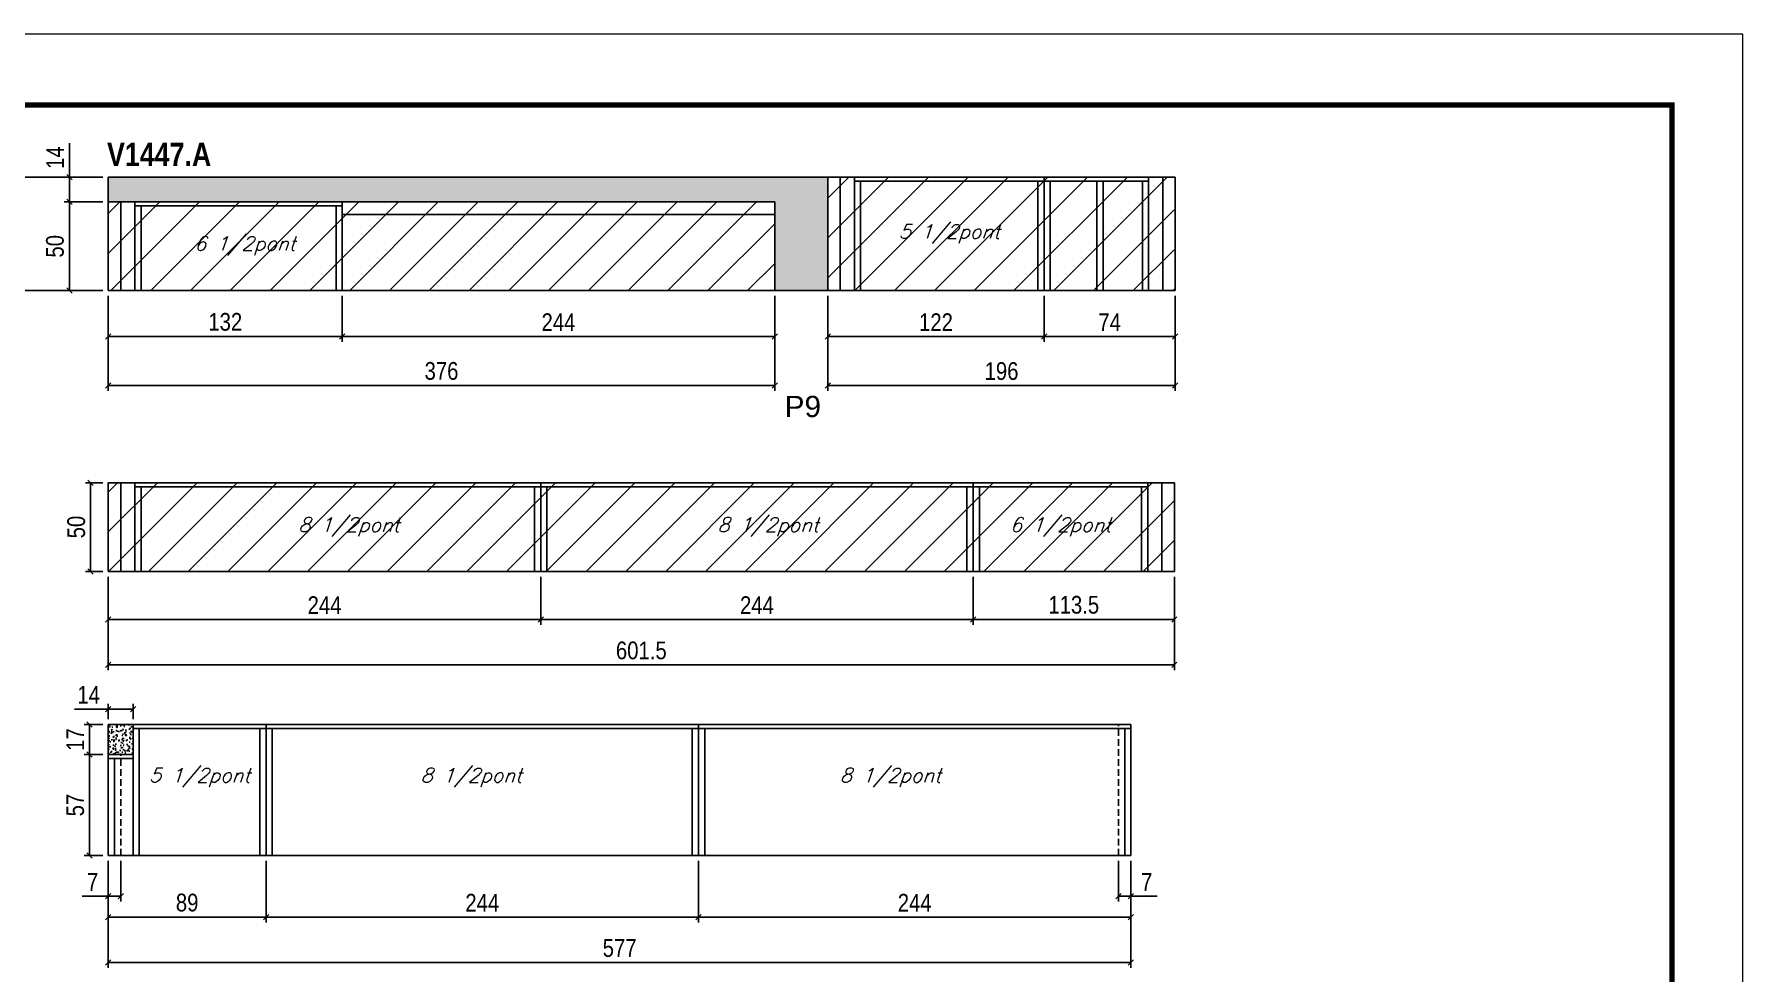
# Model space of a CAD drawing. Extents: x 3309 to 9563, y -2522 to 14608.
# Drawn here: x 7027 to 7991, y 4890 to 5419 of the extents above; entities that cross this region are included whole.
import ezdxf

# ---------------------------------------------------------------- set-up
doc = ezdxf.new("R2010")
doc.units = 0
doc.linetypes.add('DASHED', pattern=[0.75, 0.5, -0.25])
doc.linetypes.add('HIDDEN', pattern=[0.375, 0.25, -0.125])
for name, color, linetype in [('5', 5, 'Continuous'), ('COTA', 241, 'Continuous'), ('NOMENCLATURA', 7, 'Continuous'), ('Painéis', 200, 'Continuous'), ('SARR_2.2x7', 40, 'Continuous'), ('SARR_3.5x7', 81, 'Continuous'), ('texto', 7, 'Continuous')]:
    doc.layers.add(name, color=color, linetype=linetype)
for name, color, linetype, lineweight in [('Folhas', 255, 'Continuous', 9), ('Hachura', 251, 'Continuous', 9), ('SARRAFO DE PRESSAO', 251, 'DASHED', 9)]:
    doc.layers.add(name, color=color, linetype=linetype, lineweight=lineweight)
doc.styles.add('COTA TECNICA', font='techl___.ttf', dxfattribs={"height": 10})
doc.styles.add('Romans', font='romans.shx')
doc.styles.get("Standard").update_dxf_attribs({"font": 'arial.ttf'})
doc.styles.add('TECNICA', font='techb___.ttf', dxfattribs={"height": 10})
doc.dimstyles.new('PAINEL', dxfattribs={"dimtxt": 10, "dimasz": 3, "dimexe": 3, "dimexo": 3, "dimgap": 3, "dimtad": 1, "dimdec": 1, "dimzin": 12, "dimdsep": 46, "dimtxsty": 'COTA TECNICA', "dimblk1": 'OBLIQUE', "dimblk2": 'OBLIQUE', "dimsah": 1, "dimcen": 0.9, "dimclrd": 4, "dimclre": 4, "dimclrt": 240, "dimadec": 1, "dimazin": 3, "dimtfac": 1, "dimtdec": 1, "dimtmove": 0, "dimatfit": 3, "dimfxl": 1, "dimtolj": 1, "dimtzin": 12, "dimarcsym": 0})

# ---------------------------------------------------------------- blocks, each defined once
blk = doc.blocks.new('9999999999')
at = {"layer": 'Folhas'}
blk.add_lwpolyline([(98138.98, 34190.21), (99623.98, 34190.21), (99623.98, 35240.21), (98138.98, 35240.21)], close=True, dxfattribs=at)
at = {"layer": 'Folhas', "color": 30, "const_width": 3}
blk.add_lwpolyline([(98213.98, 34230.21), (99583.98, 34230.21), (99583.98, 35200.21), (98213.98, 35200.21)], close=True, dxfattribs=at)
blk = doc.blocks.new('_Oblique')
at = {"color": 0, "linetype": 'ByBlock', "lineweight": -2}
blk.add_line((-0.5, -0.5), (0.5, 0.5), dxfattribs=at)
blk = doc.blocks.new('*D2707')
at = {"layer": 'COTA', "color": 4, "lineweight": -2, "transparency": 16777216}
for p, q in [((7069.11, 5271.55), (7069.11, 5217.93)), ((7445.11, 5271.55), (7445.11, 5217.93)), ((7069.11, 5220.93), (7445.11, 5220.93))]:
    blk.add_line(p, q, dxfattribs=at)
at = {"layer": 'Defpoints', "color": 0, "transparency": 16777216}
for p in [(7069.11, 5274.55), (7445.11, 5274.55), (7445.11, 5220.93)]:
    blk.add_point(p, dxfattribs=at)
at = {"layer": 'COTA', "color": 4, "lineweight": -2, "transparency": 16777216, "xscale": 3, "yscale": 3, "zscale": 3, "rotation": 180}
blk.add_blockref('_Oblique', (7069.11, 5220.93), dxfattribs=at)
at = {"layer": 'COTA', "color": 4, "lineweight": -2, "transparency": 16777216, "xscale": 3, "yscale": 3, "zscale": 3}
blk.add_blockref('_Oblique', (7445.11, 5220.93), dxfattribs=at)
at = {"layer": 'COTA', "color": 240, "transparency": 16777216, "insert": (7257.11, 5229.15), "char_height": 10, "attachment_point": 5, "style": 'COTA TECNICA'}
blk.add_mtext('\\A1;376', dxfattribs=at)
blk = doc.blocks.new('*D2708')
at = {"layer": 'COTA', "color": 4, "lineweight": -2, "transparency": 16777216}
for p, q in [((7069.11, 5271.55), (7069.11, 5245.64)), ((7201.11, 5271.55), (7201.11, 5245.64)), ((7069.11, 5248.64), (7201.11, 5248.64))]:
    blk.add_line(p, q, dxfattribs=at)
at = {"layer": 'Defpoints', "color": 0, "transparency": 16777216}
for p in [(7069.11, 5274.55), (7201.11, 5274.55), (7201.11, 5248.64)]:
    blk.add_point(p, dxfattribs=at)
at = {"layer": 'COTA', "color": 4, "lineweight": -2, "transparency": 16777216, "xscale": 3, "yscale": 3, "zscale": 3, "rotation": 180}
blk.add_blockref('_Oblique', (7069.11, 5248.64), dxfattribs=at)
at = {"layer": 'COTA', "color": 4, "lineweight": -2, "transparency": 16777216, "xscale": 3, "yscale": 3, "zscale": 3}
blk.add_blockref('_Oblique', (7201.11, 5248.64), dxfattribs=at)
at = {"layer": 'COTA', "color": 240, "transparency": 16777216, "insert": (7135.11, 5256.86), "char_height": 10, "attachment_point": 5, "style": 'COTA TECNICA'}
blk.add_mtext('\\A1;132', dxfattribs=at)
blk = doc.blocks.new('*D2706')
at = {"layer": 'COTA', "color": 4, "lineweight": -2, "transparency": 16777216}
for p, q in [((7201.11, 5271.55), (7201.11, 5245.64)), ((7445.11, 5271.55), (7445.11, 5245.64)), ((7201.11, 5248.64), (7445.11, 5248.64))]:
    blk.add_line(p, q, dxfattribs=at)
at = {"layer": 'Defpoints', "color": 0, "transparency": 16777216}
for p in [(7201.11, 5274.55), (7445.11, 5274.55), (7445.11, 5248.64)]:
    blk.add_point(p, dxfattribs=at)
at = {"layer": 'COTA', "color": 4, "lineweight": -2, "transparency": 16777216, "xscale": 3, "yscale": 3, "zscale": 3, "rotation": 180}
blk.add_blockref('_Oblique', (7201.11, 5248.64), dxfattribs=at)
at = {"layer": 'COTA', "color": 4, "lineweight": -2, "transparency": 16777216, "xscale": 3, "yscale": 3, "zscale": 3}
blk.add_blockref('_Oblique', (7445.11, 5248.64), dxfattribs=at)
at = {"layer": 'COTA', "color": 240, "transparency": 16777216, "insert": (7323.11, 5256.71), "char_height": 10, "attachment_point": 5, "style": 'COTA TECNICA'}
blk.add_mtext('\\A1;244', dxfattribs=at)
blk = doc.blocks.new('*D2712')
at = {"layer": 'COTA', "color": 4, "lineweight": -2, "transparency": 16777216}
for p, q in [((7066.11, 5324.55), (7044.17, 5324.55)), ((7047.17, 5324.55), (7047.17, 5274.55)), ((7066.11, 5274.55), (7044.17, 5274.55))]:
    blk.add_line(p, q, dxfattribs=at)
at = {"layer": 'Defpoints', "color": 0, "transparency": 16777216}
for p in [(7069.11, 5324.55), (7047.17, 5274.55), (7069.11, 5274.55)]:
    blk.add_point(p, dxfattribs=at)
at = {"layer": 'COTA', "color": 4, "lineweight": -2, "transparency": 16777216, "xscale": 3, "yscale": 3, "zscale": 3}
for p, rotation in [((7047.17, 5324.55), 90), ((7047.17, 5274.55), 270)]:
    blk.add_blockref('_Oblique', p, dxfattribs=dict(at, rotation=rotation))
at = {"layer": 'COTA', "color": 240, "transparency": 16777216, "insert": (7039.06, 5299.55), "char_height": 10, "attachment_point": 5, "rotation": 90, "style": 'COTA TECNICA'}
blk.add_mtext('\\A1;50', dxfattribs=at)
blk = doc.blocks.new('*D2713')
at = {"layer": 'COTA', "color": 4, "lineweight": -2, "transparency": 16777216}
for p, q in [((7047.17, 5338.55), (7047.17, 5357.67)), ((7066.11, 5338.55), (7044.17, 5338.55)), ((7047.17, 5324.55), (7047.17, 5338.55)), ((7066.11, 5324.55), (7044.17, 5324.55))]:
    blk.add_line(p, q, dxfattribs=at)
at = {"layer": 'Defpoints', "color": 0, "transparency": 16777216}
for p in [(7047.17, 5338.55), (7069.11, 5338.55), (7069.11, 5324.55)]:
    blk.add_point(p, dxfattribs=at)
at = {"layer": 'COTA', "color": 4, "lineweight": -2, "transparency": 16777216, "xscale": 3, "yscale": 3, "zscale": 3}
for p, rotation in [((7047.17, 5338.55), 90), ((7047.17, 5324.55), 270)]:
    blk.add_blockref('_Oblique', p, dxfattribs=dict(at, rotation=rotation))
at = {"layer": 'COTA', "color": 240, "transparency": 16777216, "insert": (7039.1, 5349.61), "char_height": 10, "attachment_point": 5, "rotation": 90, "style": 'COTA TECNICA'}
blk.add_mtext('\\A1;14', dxfattribs=at)
blk = doc.blocks.new('*D2714')
at = {"layer": 'COTA', "color": 4, "lineweight": -2, "transparency": 16777216}
for p, q in [((7066.11, 5338.55), (7010.04, 5338.55)), ((7013.04, 5274.55), (7013.04, 5338.55)), ((7066.11, 5274.55), (7010.04, 5274.55))]:
    blk.add_line(p, q, dxfattribs=at)
at = {"layer": 'Defpoints', "color": 0, "transparency": 16777216}
for p in [(7013.04, 5338.55), (7069.11, 5338.55), (7069.11, 5274.55)]:
    blk.add_point(p, dxfattribs=at)
at = {"layer": 'COTA', "color": 4, "lineweight": -2, "transparency": 16777216, "xscale": 3, "yscale": 3, "zscale": 3}
for p, rotation in [((7013.04, 5338.55), 90), ((7013.04, 5274.55), 270)]:
    blk.add_blockref('_Oblique', p, dxfattribs=dict(at, rotation=rotation))
at = {"layer": 'COTA', "color": 240, "transparency": 16777216, "insert": (7004.93, 5306.55), "char_height": 10, "attachment_point": 5, "rotation": 90, "style": 'COTA TECNICA'}
blk.add_mtext('\\A1;64', dxfattribs=at)
blk = doc.blocks.new('*D2715')
at = {"layer": 'COTA', "color": 4, "linetype": 'ByBlock', "lineweight": -2, "transparency": 16777216}
for p, q in [((7597.11, 5271.55), (7597.11, 5245.64)), ((7671.11, 5271.55), (7671.11, 5245.64)), ((7671.11, 5248.64), (7597.11, 5248.64))]:
    blk.add_line(p, q, dxfattribs=at)
at = {"layer": 'Defpoints', "color": 0, "linetype": 'ByBlock', "transparency": 16777216}
for p in [(7597.11, 5274.55), (7671.11, 5274.55), (7597.11, 5248.64)]:
    blk.add_point(p, dxfattribs=at)
at = {"layer": 'COTA', "color": 4, "linetype": 'ByBlock', "lineweight": -2, "transparency": 16777216, "xscale": 3, "yscale": 3, "zscale": 3, "rotation": 180}
blk.add_blockref('_Oblique', (7597.11, 5248.64), dxfattribs=at)
at = {"layer": 'COTA', "color": 4, "linetype": 'ByBlock', "lineweight": -2, "transparency": 16777216, "xscale": 3, "yscale": 3, "zscale": 3}
blk.add_blockref('_Oblique', (7671.11, 5248.64), dxfattribs=at)
at = {"layer": 'COTA', "color": 240, "linetype": 'ByBlock', "transparency": 16777216, "insert": (7634.11, 5256.71), "char_height": 10, "attachment_point": 5, "style": 'COTA TECNICA'}
blk.add_mtext('\\A1;74', dxfattribs=at)
blk = doc.blocks.new('*D2716')
at = {"layer": 'COTA', "color": 4, "linetype": 'ByBlock', "lineweight": -2, "transparency": 16777216}
for p, q in [((7475.11, 5271.55), (7475.11, 5245.64)), ((7597.11, 5271.55), (7597.11, 5245.64)), ((7597.11, 5248.64), (7475.11, 5248.64))]:
    blk.add_line(p, q, dxfattribs=at)
at = {"layer": 'Defpoints', "color": 0, "linetype": 'ByBlock', "transparency": 16777216}
for p in [(7475.11, 5274.55), (7597.11, 5274.55), (7475.11, 5248.64)]:
    blk.add_point(p, dxfattribs=at)
at = {"layer": 'COTA', "color": 4, "linetype": 'ByBlock', "lineweight": -2, "transparency": 16777216, "xscale": 3, "yscale": 3, "zscale": 3, "rotation": 180}
blk.add_blockref('_Oblique', (7475.11, 5248.64), dxfattribs=at)
at = {"layer": 'COTA', "color": 4, "linetype": 'ByBlock', "lineweight": -2, "transparency": 16777216, "xscale": 3, "yscale": 3, "zscale": 3}
blk.add_blockref('_Oblique', (7597.11, 5248.64), dxfattribs=at)
at = {"layer": 'COTA', "color": 240, "linetype": 'ByBlock', "transparency": 16777216, "insert": (7536.11, 5256.7), "char_height": 10, "attachment_point": 5, "style": 'COTA TECNICA'}
blk.add_mtext('\\A1;122', dxfattribs=at)
blk = doc.blocks.new('*D2717')
at = {"layer": 'COTA', "color": 4, "linetype": 'ByBlock', "lineweight": -2, "transparency": 16777216}
for p, q in [((7475.11, 5271.55), (7475.11, 5217.93)), ((7671.11, 5271.55), (7671.11, 5217.93)), ((7671.11, 5220.93), (7475.11, 5220.93))]:
    blk.add_line(p, q, dxfattribs=at)
at = {"layer": 'Defpoints', "color": 0, "linetype": 'ByBlock', "transparency": 16777216}
for p in [(7475.11, 5274.55), (7671.11, 5274.55), (7475.11, 5220.93)]:
    blk.add_point(p, dxfattribs=at)
at = {"layer": 'COTA', "color": 4, "linetype": 'ByBlock', "lineweight": -2, "transparency": 16777216, "xscale": 3, "yscale": 3, "zscale": 3, "rotation": 180}
blk.add_blockref('_Oblique', (7475.11, 5220.93), dxfattribs=at)
at = {"layer": 'COTA', "color": 4, "linetype": 'ByBlock', "lineweight": -2, "transparency": 16777216, "xscale": 3, "yscale": 3, "zscale": 3}
blk.add_blockref('_Oblique', (7671.11, 5220.93), dxfattribs=at)
at = {"layer": 'COTA', "color": 240, "linetype": 'ByBlock', "transparency": 16777216, "insert": (7573.11, 5229.06), "char_height": 10, "attachment_point": 5, "style": 'COTA TECNICA'}
blk.add_mtext('\\A1;196', dxfattribs=at)
blk = doc.blocks.new('*D2718')
at = {"layer": 'COTA', "color": 4, "linetype": 'ByBlock', "lineweight": -2, "transparency": 16777216}
for p, q in [((7402.11, 4952.7), (7402.11, 4918.02)), ((7646.11, 4952.7), (7646.11, 4918.02)), ((7402.11, 4921.02), (7646.11, 4921.02))]:
    blk.add_line(p, q, dxfattribs=at)
at = {"layer": 'Defpoints', "color": 0, "linetype": 'ByBlock', "transparency": 16777216}
for p in [(7402.11, 4955.7), (7646.11, 4955.7), (7646.11, 4921.02)]:
    blk.add_point(p, dxfattribs=at)
at = {"layer": 'COTA', "color": 4, "linetype": 'ByBlock', "lineweight": -2, "transparency": 16777216, "xscale": 3, "yscale": 3, "zscale": 3, "rotation": 180}
blk.add_blockref('_Oblique', (7402.11, 4921.02), dxfattribs=at)
at = {"layer": 'COTA', "color": 4, "linetype": 'ByBlock', "lineweight": -2, "transparency": 16777216, "xscale": 3, "yscale": 3, "zscale": 3}
blk.add_blockref('_Oblique', (7646.11, 4921.02), dxfattribs=at)
at = {"layer": 'COTA', "color": 240, "linetype": 'ByBlock', "transparency": 16777216, "insert": (7524.11, 4929.09), "char_height": 10, "attachment_point": 5, "style": 'COTA TECNICA'}
blk.add_mtext('\\A1;244', dxfattribs=at)
blk = doc.blocks.new('*D2719')
at = {"layer": 'COTA', "color": 4, "lineweight": -2, "transparency": 16777216}
for p, q in [((7158.11, 4952.7), (7158.11, 4918.02)), ((7402.11, 4952.7), (7402.11, 4918.02)), ((7402.11, 4921.02), (7158.11, 4921.02))]:
    blk.add_line(p, q, dxfattribs=at)
at = {"layer": 'Defpoints', "color": 0, "transparency": 16777216}
for p in [(7158.11, 4955.7, 0), (7402.11, 4955.7, 0), (7158.11, 4921.02)]:
    blk.add_point(p, dxfattribs=at)
at = {"layer": 'COTA', "color": 4, "lineweight": -2, "transparency": 16777216, "xscale": 3, "yscale": 3, "zscale": 3, "rotation": 180}
blk.add_blockref('_Oblique', (7158.11, 4921.02), dxfattribs=at)
at = {"layer": 'COTA', "color": 4, "lineweight": -2, "transparency": 16777216, "xscale": 3, "yscale": 3, "zscale": 3}
blk.add_blockref('_Oblique', (7402.11, 4921.02), dxfattribs=at)
at = {"layer": 'COTA', "color": 240, "transparency": 16777216, "insert": (7280.11, 4929.09), "char_height": 10, "attachment_point": 5, "style": 'COTA TECNICA'}
blk.add_mtext('\\A1;244', dxfattribs=at)
blk = doc.blocks.new('*D2720')
at = {"layer": 'COTA', "color": 4, "lineweight": -2, "transparency": 16777216}
for p, q in [((7069.11, 4952.7), (7069.11, 4918.02)), ((7158.11, 4952.7), (7158.11, 4918.02)), ((7158.11, 4921.02), (7069.11, 4921.02))]:
    blk.add_line(p, q, dxfattribs=at)
at = {"layer": 'Defpoints', "color": 0, "transparency": 16777216}
for p in [(7069.11, 4955.7, 0), (7158.11, 4955.7, 0), (7069.11, 4921.02)]:
    blk.add_point(p, dxfattribs=at)
at = {"layer": 'COTA', "color": 4, "lineweight": -2, "transparency": 16777216, "xscale": 3, "yscale": 3, "zscale": 3, "rotation": 180}
blk.add_blockref('_Oblique', (7069.11, 4921.02), dxfattribs=at)
at = {"layer": 'COTA', "color": 4, "lineweight": -2, "transparency": 16777216, "xscale": 3, "yscale": 3, "zscale": 3}
blk.add_blockref('_Oblique', (7158.11, 4921.02), dxfattribs=at)
at = {"layer": 'COTA', "color": 240, "transparency": 16777216, "insert": (7113.61, 4929.12), "char_height": 10, "attachment_point": 5, "style": 'COTA TECNICA'}
blk.add_mtext('\\A1;89', dxfattribs=at)
blk = doc.blocks.new('*D2721')
at = {"layer": 'COTA', "color": 4, "lineweight": -2, "transparency": 16777216}
for p, q in [((7069.11, 4952.7), (7069.11, 4892.36)), ((7646.11, 4952.7), (7646.11, 4892.36)), ((7069.11, 4895.36), (7646.11, 4895.36))]:
    blk.add_line(p, q, dxfattribs=at)
at = {"layer": 'Defpoints', "color": 0, "transparency": 16777216}
for p in [(7069.11, 4955.7, 0), (7646.11, 4955.7, 0), (7646.11, 4895.36)]:
    blk.add_point(p, dxfattribs=at)
at = {"layer": 'COTA', "color": 4, "lineweight": -2, "transparency": 16777216, "xscale": 3, "yscale": 3, "zscale": 3, "rotation": 180}
blk.add_blockref('_Oblique', (7069.11, 4895.36), dxfattribs=at)
at = {"layer": 'COTA', "color": 4, "lineweight": -2, "transparency": 16777216, "xscale": 3, "yscale": 3, "zscale": 3}
blk.add_blockref('_Oblique', (7646.11, 4895.36), dxfattribs=at)
at = {"layer": 'COTA', "color": 240, "transparency": 16777216, "insert": (7357.61, 4903.47), "char_height": 10, "attachment_point": 5, "style": 'COTA TECNICA'}
blk.add_mtext('\\A1;577', dxfattribs=at)
blk = doc.blocks.new('*D2723')
at = {"layer": 'COTA', "color": 4, "lineweight": -2, "transparency": 16777216}
for p, q in [((7066.11, 5012.7), (7055.57, 5012.7)), ((7058.57, 5012.7), (7058.57, 4955.7)), ((7066.11, 4955.7), (7055.57, 4955.7))]:
    blk.add_line(p, q, dxfattribs=at)
at = {"layer": 'Defpoints', "color": 0, "transparency": 16777216}
for p in [(7069.11, 5012.7), (7058.57, 4955.7), (7069.11, 4955.7)]:
    blk.add_point(p, dxfattribs=at)
at = {"layer": 'COTA', "color": 4, "lineweight": -2, "transparency": 16777216, "xscale": 3, "yscale": 3, "zscale": 3}
for p, rotation in [((7058.57, 5012.7), 90), ((7058.57, 4955.7), 270)]:
    blk.add_blockref('_Oblique', p, dxfattribs=dict(at, rotation=rotation))
at = {"layer": 'COTA', "color": 240, "transparency": 16777216, "insert": (7050.46, 4984.2), "char_height": 10, "attachment_point": 5, "rotation": 90, "style": 'COTA TECNICA'}
blk.add_mtext('\\A1;57', dxfattribs=at)
blk = doc.blocks.new('*D2724')
at = {"layer": 'COTA', "color": 4, "lineweight": -2, "transparency": 16777216}
for p, q in [((7066.11, 5029.7), (7055.57, 5029.7)), ((7058.57, 5012.7), (7058.57, 5029.7)), ((7066.11, 5012.7), (7055.57, 5012.7))]:
    blk.add_line(p, q, dxfattribs=at)
at = {"layer": 'Defpoints', "color": 0, "transparency": 16777216}
for p in [(7058.57, 5029.7), (7069.11, 5029.7), (7069.11, 5012.7)]:
    blk.add_point(p, dxfattribs=at)
at = {"layer": 'COTA', "color": 4, "lineweight": -2, "transparency": 16777216, "xscale": 3, "yscale": 3, "zscale": 3}
for p, rotation in [((7058.57, 5029.7), 90), ((7058.57, 5012.7), 270)]:
    blk.add_blockref('_Oblique', p, dxfattribs=dict(at, rotation=rotation))
at = {"layer": 'COTA', "color": 240, "transparency": 16777216, "insert": (7050.5, 5021.2), "char_height": 10, "attachment_point": 5, "rotation": 90, "style": 'COTA TECNICA'}
blk.add_mtext('\\A1;17', dxfattribs=at)
blk = doc.blocks.new('*D2725')
at = {"layer": 'COTA', "color": 4, "lineweight": -2, "transparency": 16777216}
for p, q in [((7069.11, 5038.39), (7050, 5038.39)), ((7069.11, 5032.7), (7069.11, 5041.39)), ((7083.11, 5038.39), (7069.11, 5038.39)), ((7083.11, 5032.7), (7083.11, 5041.39))]:
    blk.add_line(p, q, dxfattribs=at)
at = {"layer": 'Defpoints', "color": 0, "transparency": 16777216}
for p in [(7069.11, 5038.39), (7069.11, 5029.7), (7083.11, 5029.7)]:
    blk.add_point(p, dxfattribs=at)
at = {"layer": 'COTA', "color": 4, "lineweight": -2, "transparency": 16777216, "xscale": 3, "yscale": 3, "zscale": 3, "rotation": 180}
blk.add_blockref('_Oblique', (7069.11, 5038.39), dxfattribs=at)
at = {"layer": 'COTA', "color": 4, "lineweight": -2, "transparency": 16777216, "xscale": 3, "yscale": 3, "zscale": 3}
blk.add_blockref('_Oblique', (7083.11, 5038.39), dxfattribs=at)
at = {"layer": 'COTA', "color": 240, "transparency": 16777216, "insert": (7058.05, 5046.46), "char_height": 10, "attachment_point": 5, "style": 'COTA TECNICA'}
blk.add_mtext('\\A1;14', dxfattribs=at)
blk = doc.blocks.new('*D2726')
at = {"layer": 'COTA', "color": 4, "lineweight": -2, "transparency": 16777216}
for p, q in [((7069.11, 4952.7), (7069.11, 4929.71)), ((7076.11, 4952.7), (7076.11, 4929.71)), ((7069.11, 4932.71), (7054.38, 4932.71)), ((7076.11, 4932.71), (7069.11, 4932.71))]:
    blk.add_line(p, q, dxfattribs=at)
at = {"layer": 'Defpoints', "color": 0, "transparency": 16777216}
for p in [(7069.11, 4955.7), (7076.11, 4955.7), (7069.11, 4932.71)]:
    blk.add_point(p, dxfattribs=at)
at = {"layer": 'COTA', "color": 4, "lineweight": -2, "transparency": 16777216, "xscale": 3, "yscale": 3, "zscale": 3, "rotation": 180}
blk.add_blockref('_Oblique', (7069.11, 4932.71), dxfattribs=at)
at = {"layer": 'COTA', "color": 4, "lineweight": -2, "transparency": 16777216, "xscale": 3, "yscale": 3, "zscale": 3}
blk.add_blockref('_Oblique', (7076.11, 4932.71), dxfattribs=at)
at = {"layer": 'COTA', "color": 240, "transparency": 16777216, "insert": (7060.25, 4940.78), "char_height": 10, "attachment_point": 5, "style": 'COTA TECNICA'}
blk.add_mtext('\\A1;7', dxfattribs=at)
blk = doc.blocks.new('*D2727')
at = {"layer": 'COTA', "color": 4, "linetype": 'ByBlock', "lineweight": -2, "transparency": 16777216}
for p, q in [((7069.11, 5113.09), (7069.11, 5085.96)), ((7313.11, 5113.09), (7313.11, 5085.96)), ((7313.11, 5088.96), (7069.11, 5088.96))]:
    blk.add_line(p, q, dxfattribs=at)
at = {"layer": 'Defpoints', "color": 0, "linetype": 'ByBlock', "transparency": 16777216}
for p in [(7069.11, 5116.09), (7313.11, 5116.09), (7069.11, 5088.96)]:
    blk.add_point(p, dxfattribs=at)
at = {"layer": 'COTA', "color": 4, "linetype": 'ByBlock', "lineweight": -2, "transparency": 16777216, "xscale": 3, "yscale": 3, "zscale": 3, "rotation": 180}
blk.add_blockref('_Oblique', (7069.11, 5088.96), dxfattribs=at)
at = {"layer": 'COTA', "color": 4, "linetype": 'ByBlock', "lineweight": -2, "transparency": 16777216, "xscale": 3, "yscale": 3, "zscale": 3}
blk.add_blockref('_Oblique', (7313.11, 5088.96), dxfattribs=at)
at = {"layer": 'COTA', "color": 240, "linetype": 'ByBlock', "transparency": 16777216, "insert": (7191.11, 5097.04), "char_height": 10, "attachment_point": 5, "style": 'COTA TECNICA'}
blk.add_mtext('\\A1;244', dxfattribs=at)
blk = doc.blocks.new('*D2728')
at = {"layer": 'COTA', "color": 4, "lineweight": -2, "transparency": 16777216}
for p, q in [((7313.11, 5113.09), (7313.11, 5085.96)), ((7557.11, 5113.09), (7557.11, 5085.96)), ((7313.11, 5088.96), (7557.11, 5088.96))]:
    blk.add_line(p, q, dxfattribs=at)
at = {"layer": 'Defpoints', "color": 0, "transparency": 16777216}
for p in [(7313.11, 5116.09, 0), (7557.11, 5116.09, 0), (7557.11, 5088.96)]:
    blk.add_point(p, dxfattribs=at)
at = {"layer": 'COTA', "color": 4, "lineweight": -2, "transparency": 16777216, "xscale": 3, "yscale": 3, "zscale": 3, "rotation": 180}
blk.add_blockref('_Oblique', (7313.11, 5088.96), dxfattribs=at)
at = {"layer": 'COTA', "color": 4, "lineweight": -2, "transparency": 16777216, "xscale": 3, "yscale": 3, "zscale": 3}
blk.add_blockref('_Oblique', (7557.11, 5088.96), dxfattribs=at)
at = {"layer": 'COTA', "color": 240, "transparency": 16777216, "insert": (7435.11, 5097.04), "char_height": 10, "attachment_point": 5, "style": 'COTA TECNICA'}
blk.add_mtext('\\A1;244', dxfattribs=at)
blk = doc.blocks.new('*D2729')
at = {"layer": 'COTA', "color": 4, "lineweight": -2, "transparency": 16777216}
for p, q in [((7557.11, 5113.09), (7557.11, 5085.96)), ((7670.61, 5113.09), (7670.61, 5085.96)), ((7557.11, 5088.96), (7670.61, 5088.96))]:
    blk.add_line(p, q, dxfattribs=at)
at = {"layer": 'Defpoints', "color": 0, "transparency": 16777216}
for p in [(7557.11, 5116.09, 0), (7670.61, 5116.09, 0), (7670.61, 5088.96)]:
    blk.add_point(p, dxfattribs=at)
at = {"layer": 'COTA', "color": 4, "lineweight": -2, "transparency": 16777216, "xscale": 3, "yscale": 3, "zscale": 3, "rotation": 180}
blk.add_blockref('_Oblique', (7557.11, 5088.96), dxfattribs=at)
at = {"layer": 'COTA', "color": 4, "lineweight": -2, "transparency": 16777216, "xscale": 3, "yscale": 3, "zscale": 3}
blk.add_blockref('_Oblique', (7670.61, 5088.96), dxfattribs=at)
at = {"layer": 'COTA', "color": 240, "transparency": 16777216, "insert": (7613.86, 5097.18), "char_height": 10, "attachment_point": 5, "style": 'COTA TECNICA'}
blk.add_mtext('\\A1;113.5', dxfattribs=at)
blk = doc.blocks.new('*D2730')
at = {"layer": 'COTA', "color": 4, "lineweight": -2, "transparency": 16777216}
for p, q in [((7069.11, 5113.09), (7069.11, 5060.31)), ((7670.61, 5113.09), (7670.61, 5060.31)), ((7670.61, 5063.31), (7069.11, 5063.31))]:
    blk.add_line(p, q, dxfattribs=at)
at = {"layer": 'Defpoints', "color": 0, "transparency": 16777216}
for p in [(7069.11, 5116.09, 0), (7670.61, 5116.09, 0), (7069.11, 5063.31)]:
    blk.add_point(p, dxfattribs=at)
at = {"layer": 'COTA', "color": 4, "lineweight": -2, "transparency": 16777216, "xscale": 3, "yscale": 3, "zscale": 3, "rotation": 180}
blk.add_blockref('_Oblique', (7069.11, 5063.31), dxfattribs=at)
at = {"layer": 'COTA', "color": 4, "lineweight": -2, "transparency": 16777216, "xscale": 3, "yscale": 3, "zscale": 3}
blk.add_blockref('_Oblique', (7670.61, 5063.31), dxfattribs=at)
at = {"layer": 'COTA', "color": 240, "transparency": 16777216, "insert": (7369.86, 5071.42), "char_height": 10, "attachment_point": 5, "style": 'COTA TECNICA'}
blk.add_mtext('\\A1;601.5', dxfattribs=at)
blk = doc.blocks.new('*D2731')
at = {"layer": 'COTA', "color": 4, "lineweight": -2, "transparency": 16777216}
for p, q in [((7066.11, 5166.09), (7056.16, 5166.09)), ((7059.16, 5116.09), (7059.16, 5166.09)), ((7066.11, 5116.09), (7056.16, 5116.09))]:
    blk.add_line(p, q, dxfattribs=at)
at = {"layer": 'Defpoints', "color": 0, "transparency": 16777216}
for p in [(7059.16, 5166.09), (7069.11, 5166.09), (7069.11, 5116.09)]:
    blk.add_point(p, dxfattribs=at)
at = {"layer": 'COTA', "color": 4, "lineweight": -2, "transparency": 16777216, "xscale": 3, "yscale": 3, "zscale": 3}
for p, rotation in [((7059.16, 5166.09), 90), ((7059.16, 5116.09), 270)]:
    blk.add_blockref('_Oblique', p, dxfattribs=dict(at, rotation=rotation))
at = {"layer": 'COTA', "color": 240, "transparency": 16777216, "insert": (7051.05, 5141.09), "char_height": 10, "attachment_point": 5, "rotation": 90, "style": 'COTA TECNICA'}
blk.add_mtext('\\A1;50', dxfattribs=at)
blk = doc.blocks.new('*D3016')
at = {"layer": 'COTA', "color": 4, "lineweight": -2, "transparency": 16777216}
for p, q in [((7639.11, 4952.7), (7639.11, 4929.71)), ((7646.11, 4952.7), (7646.11, 4929.71)), ((7639.11, 4932.71), (7646.11, 4932.71)), ((7646.11, 4932.71), (7660.84, 4932.71))]:
    blk.add_line(p, q, dxfattribs=at)
at = {"layer": 'Defpoints', "color": 0, "transparency": 16777216}
for p in [(7639.11, 4955.7), (7646.11, 4955.7), (7646.11, 4932.71)]:
    blk.add_point(p, dxfattribs=at)
at = {"layer": 'COTA', "color": 4, "lineweight": -2, "transparency": 16777216, "xscale": 3, "yscale": 3, "zscale": 3, "rotation": 180}
blk.add_blockref('_Oblique', (7639.11, 4932.71), dxfattribs=at)
at = {"layer": 'COTA', "color": 4, "lineweight": -2, "transparency": 16777216, "xscale": 3, "yscale": 3, "zscale": 3}
blk.add_blockref('_Oblique', (7646.11, 4932.71), dxfattribs=at)
at = {"layer": 'COTA', "color": 240, "transparency": 16777216, "insert": (7654.98, 4940.78), "char_height": 10, "attachment_point": 5, "style": 'COTA TECNICA'}
blk.add_mtext('\\A1;7', dxfattribs=at)

msp = doc.modelspace()

# ---------------------------------------------------------------- hatches: boundary and pattern name
at = {"layer": 'COTA'}
h = msp.add_hatch(dxfattribs=at)
h.set_pattern_fill('AR-CONC', color=256, scale=0.03)
h.paths.add_polyline_path([(7475.11, 5338.55), (7069.11, 5338.55), (7069.11, 5324.55), (7445.11, 5324.55), (7445.11, 5274.55), (7475.11, 5274.55)])
h = msp.add_hatch(dxfattribs=at)
h.set_pattern_fill('AR-CONC', color=256, scale=0.03)
h.set_pattern_definition([(50, (0, 39.8106), (5.46554, -0.4781726), [0.5715, -6.2865]), (355, (0, 39.8106), (-1.0573026, 5.7317054), [0.4572, -5.0292175]), (100.451445, (0.4555, 39.7707), (4.4082374, 5.2535326), [0.4857003, -5.3427073]), (46.1842, (0, 41.3346), (8.132371, -1.26127), [0.85725, -9.42975]), (96.63556, (0.678, 41.2295), (7.122124, 7.422784), [0.728551, -8.014068]), (351.18415, (0, 41.335), (7.122124, 7.422784), [0.685799, -7.543792]), (21, (0.762, 40.9536), (4.5484317, -3.067956), [0.5715, -6.2865]), (326, (0.762, 40.9536), (1.854061, 5.525639), [0.4572, -5.0292]), (71.451445, (1.141, 40.698), (6.4024926, 2.457683), [0.4857003, -5.342698]), (37.5, (0, 39.8106), (0.0926581, 2.53665117), [0, -4.96824, 0, -5.1054, 0, -5.04825]), (7.5, (0, 39.8106), (2.0045899, 3.00541724), [0, -2.91084, 0, -4.85394, 0, -1.92405]), (327.5, (-1.6993, 39.8106), (4.06771786, -0.1718623), [0, -1.905, 0, -5.9436, 0, -7.8867]), (317.5, (-2.4613, 39.8106), (4.4438754, 0.7627947), [0, -2.4765, 0, -3.94716, 0, -5.6007])])
h.paths.add_polyline_path([(7083.11, 5029.7), (7069.11, 5029.7), (7069.11, 5012.7), (7083.11, 5012.7)])
at = {"layer": 'Hachura', "linetype": 'ByBlock'}
h = msp.add_hatch(dxfattribs=at)
h.set_pattern_fill('ANSI31', color=256, scale=5)
h.set_pattern_definition([(45, (3649.543, -1148.039), (-11.22532, 11.22532), [])])
h.paths.add_polyline_path([(7597.11, 5274.55), (7597.11, 5338.55), (7475.11, 5338.55), (7475.11, 5274.55)])
h.paths.add_polyline_path([(7597.11, 5274.55), (7671.11, 5274.55), (7671.11, 5338.55), (7597.11, 5338.55)])
h = msp.add_hatch(dxfattribs=at)
h.set_pattern_fill('ANSI31', color=256, scale=5)
h.paths.add_polyline_path([(7201.11, 5274.55), (7201.11, 5324.55), (7069.11, 5324.55), (7069.11, 5274.55)])
h.paths.add_polyline_path([(7445.11, 5274.55), (7445.11, 5324.55), (7201.11, 5324.55), (7201.11, 5274.55)])
h.paths.add_polyline_path([(7069.11, 5166.09), (7069.11, 5116.09), (7313.11, 5116.09), (7313.11, 5166.09)])
h.paths.add_polyline_path([(7313.11, 5166.09), (7313.11, 5116.09), (7557.11, 5116.09), (7557.11, 5166.09)])
h.paths.add_polyline_path([(7670.61, 5116.09), (7670.61, 5166.09), (7557.11, 5166.09), (7557.11, 5116.09)])

# ---------------------------------------------------------------- linework, layer by layer
at = {"layer": 'COTA'}
for p, q in [((7069.11, 5338.55), (7475.11, 5338.55)), ((7069.11, 5324.55), (7069.11, 5338.55)), ((7445.11, 5274.55), (7475.11, 5274.55)), ((7083.11, 5029.7), (7069.11, 5029.7)), ((7069.11, 5029.7), (7069.11, 5012.7)), ((7083.11, 5012.7), (7083.11, 4955.7))]:
    msp.add_line(p, q, dxfattribs=at)
at = {"layer": 'Painéis', "linetype": 'ByBlock'}
for p, q in [((7671.11, 5338.55), (7475.11, 5338.55)), ((7475.11, 5274.55), (7475.11, 5338.55)), ((7597.11, 5274.55), (7597.11, 5338.55)), ((7671.11, 5274.55), (7671.11, 5338.55)), ((7445.11, 5324.55), (7069.11, 5324.55)), ((7069.11, 5324.55), (7069.11, 5274.55)), ((7201.11, 5324.55), (7201.11, 5274.55)), ((7445.11, 5274.55), (7445.11, 5324.55)), ((7069.11, 5274.55), (7445.11, 5274.55)), ((7671.11, 5274.55), (7475.11, 5274.55)), ((7670.61, 5166.09), (7069.11, 5166.09)), ((7069.11, 5116.09), (7069.11, 5166.09)), ((7313.11, 5116.09), (7313.11, 5166.09)), ((7557.11, 5116.09), (7557.11, 5166.09)), ((7670.61, 5116.09), (7670.61, 5166.09)), ((7670.61, 5116.09), (7069.11, 5116.09)), ((7083.11, 5029.7), (7646.11, 5029.7)), ((7083.11, 5012.7), (7083.11, 5029.7)), ((7158.11, 4955.7), (7158.11, 5029.7)), ((7402.11, 4955.7), (7402.11, 5029.7)), ((7646.11, 4955.7), (7646.11, 5029.7)), ((7069.11, 4955.7), (7069.11, 5012.7)), ((7069.11, 5012.7), (7083.11, 5012.7)), ((7069.11, 4955.7), (7646.11, 4955.7))]:
    msp.add_line(p, q, dxfattribs=at)
at = {"layer": 'SARR_2.2x7', "linetype": 'Continuous'}
for p, q in [((7482.11, 5274.55), (7482.11, 5338.55)), ((7597.11, 5336.35), (7490.11, 5336.35)), ((7656.11, 5336.35), (7597.11, 5336.35)), ((7664.11, 5274.55), (7664.11, 5338.55)), ((7076.11, 5274.55), (7076.11, 5324.55)), ((7084.11, 5322.35), (7201.11, 5322.35)), ((7445.11, 5317.55), (7201.11, 5317.55)), ((7076.11, 5116.09), (7076.11, 5166.09)), ((7313.11, 5163.89), (7084.11, 5163.89)), ((7557.11, 5163.89), (7313.11, 5163.89)), ((7655.61, 5163.89), (7557.11, 5163.89)), ((7663.61, 5116.09), (7663.61, 5166.09)), ((7083.11, 5027.5), (7158.11, 5027.5)), ((7158.11, 5027.5), (7402.11, 5027.5)), ((7402.11, 5027.5), (7646.11, 5027.5)), ((7069.11, 5010.5), (7083.11, 5010.5))]:
    msp.add_line(p, q, dxfattribs=at)
at = {"layer": 'SARR_2.2x7', "linetype": 'HIDDEN', "ltscale": 15}
for p, q in [((7639.11, 4955.7), (7639.11, 5029.7)), ((7076.11, 4955.7), (7076.11, 5012.7))]:
    msp.add_line(p, q, dxfattribs=at)
at = {"layer": 'SARR_3.5x7'}
for p, q in [((7490.11, 5338.55), (7490.11, 5274.55)), ((7493.61, 5336.35), (7493.61, 5274.55)), ((7593.61, 5336.35), (7593.61, 5274.55)), ((7597.11, 5336.35), (7597.11, 5274.55)), ((7600.61, 5336.35), (7600.61, 5274.55)), ((7626.88, 5336.35), (7626.88, 5274.55)), ((7630.38, 5336.35), (7630.38, 5274.55)), ((7652.61, 5336.35), (7652.61, 5274.55)), ((7656.11, 5338.55), (7656.11, 5274.55)), ((7084.11, 5324.55), (7084.11, 5274.55)), ((7087.61, 5322.35), (7087.61, 5274.55)), ((7197.61, 5322.35), (7197.61, 5274.55)), ((7084.11, 5166.09), (7084.11, 5116.09)), ((7087.61, 5163.89), (7087.61, 5116.09)), ((7309.61, 5163.89), (7309.61, 5116.09)), ((7316.61, 5163.89), (7316.61, 5116.09)), ((7553.61, 5163.89), (7553.61, 5116.09)), ((7560.61, 5163.89), (7560.61, 5116.09)), ((7652.11, 5163.89), (7652.11, 5116.09)), ((7655.61, 5166.09), (7655.61, 5116.09)), ((7086.61, 5027.5), (7086.61, 4955.7)), ((7154.61, 5027.5), (7154.61, 4955.7)), ((7161.61, 5027.5), (7161.61, 4955.7)), ((7398.61, 5027.5), (7398.61, 4955.7)), ((7405.61, 5027.5), (7405.61, 4955.7)), ((7642.61, 5027.5), (7642.61, 4955.7)), ((7072.61, 5010.5), (7072.61, 4955.7))]:
    msp.add_line(p, q, dxfattribs=at)

# ---------------------------------------------------------------- block references
at = {"layer": 'SARRAFO DE PRESSAO', "color": 6, "linetype": 'ByBlock'}
msp.add_blockref('9999999999', (-91632.61, -29820.95), dxfattribs=at)

# ---------------------------------------------------------------- texts
at = {"layer": '5', "linetype": 'Continuous'}
msp.add_text('P9', height=12, rotation=0.00004, dxfattribs=at).set_placement((7450.75, 5203.15))
at = {"layer": 'NOMENCLATURA', "style": 'TECNICA'}
msp.add_text('V1447.A', height=13.2, dxfattribs=at).set_placement((7068.39, 5344.79))
at = {"layer": 'texto', "color": 2, "char_height": 8, "attachment_point": 5, "style": 'Romans'}
for s, insert in [('{\\Q19;\\C256;5 1/2pont}', (7543.61, 5306.55)), ('{\\Q19;\\C256;6 1/2pont}', (7146.11, 5299.76)), ('{\\Q19;\\C256;8 1/2pont}', (7204.86, 5141.09)), ('{\\Q19;\\C256;8 1/2pont}', (7441.36, 5141.09)), ('{\\Q19;\\C256;6 1/2pont}', (7606.36, 5141.09)), ('{\\Q19;\\C256;5 1/2pont}', (7120.61, 4999.7)), ('{\\Q19;\\C256;8 1/2pont}', (7273.86, 4999.7)), ('{\\Q19;\\C256;8 1/2pont}', (7510.36, 4999.7))]:
    msp.add_mtext(s, dxfattribs=dict(at, insert=insert))

# ---------------------------------------------------------------- dimensions: what is measured, and where the dimension line sits
at = {"layer": 'COTA'}
for base, p1, p2, angle, picture, middle in [((7047.17, 5338.55), (7069.11, 5324.55), (7069.11, 5338.55), 90, '*D2713', (7039.1, 5349.61)), ((7013.04, 5338.55), (7069.11, 5274.55), (7069.11, 5338.55), 90, '*D2714', (7004.93, 5306.55)), ((7047.17, 5274.55), (7069.11, 5324.55), (7069.11, 5274.55), 90, '*D2712', (7039.06, 5299.55)), ((7445.11, 5220.93), (7069.11, 5274.55), (7445.11, 5274.55), 180, '*D2707', (7257.11, 5229.15)), ((7059.16, 5166.09), (7069.11, 5116.09), (7069.11, 5166.09), 90, '*D2731', (7051.05, 5141.09)), ((7058.57, 5029.7), (7069.11, 5012.7), (7069.11, 5029.7), 90, '*D2724', (7050.5, 5021.2)), ((7058.57, 4955.7), (7069.11, 5012.7), (7069.11, 4955.7), 90, '*D2723', (7050.46, 4984.2)), ((7069.11, 4921.02, 0), (7158.11, 4955.7), (7069.11, 4955.7), 180, '*D2720', (7113.61, 4929.12, 0)), ((7646.11, 4895.36, 0), (7069.11, 4955.7), (7646.11, 4955.7), 180, '*D2721', (7357.61, 4903.47, 0)), ((7158.11, 4921.02, 0), (7402.11, 4955.7), (7158.11, 4955.7), 180, '*D2719', (7280.11, 4929.09, 0))]:
    dim = msp.add_linear_dim(base=base, p1=p1, p2=p2, angle=angle, dimstyle='PAINEL', dxfattribs=at)
    dim.commit()
    dim.dimension.update_dxf_attribs({"geometry": picture, "text_midpoint": middle})
for base, p1, p2, picture, middle in [((7201.11, 5248.64), (7069.11, 5274.55), (7201.11, 5274.55), '*D2708', (7135.11, 5256.86)), ((7069.11, 5063.31, 0), (7670.61, 5116.09), (7069.11, 5116.09), '*D2730', (7369.86, 5071.42, 0)), ((7557.11, 5088.96, 0), (7313.11, 5116.09), (7557.11, 5116.09), '*D2728', (7435.11, 5097.04, 0)), ((7670.61, 5088.96, 0), (7557.11, 5116.09), (7670.61, 5116.09), '*D2729', (7613.86, 5097.18, 0)), ((7069.11, 5038.39), (7083.11, 5029.7), (7069.11, 5029.7), '*D2725', (7058.05, 5046.46)), ((7069.11, 4932.71), (7076.11, 4955.7), (7069.11, 4955.7), '*D2726', (7060.25, 4940.78)), ((7646.11, 4932.71), (7639.11, 4955.7), (7646.11, 4955.7), '*D3016', (7654.98, 4940.78))]:
    dim = msp.add_linear_dim(base=base, p1=p1, p2=p2, dimstyle='PAINEL', dxfattribs=at)
    dim.commit()
    dim.dimension.update_dxf_attribs({"geometry": picture, "text_midpoint": middle})
dim = msp.add_linear_dim(base=(7445.11, 5248.64), p1=(7201.11, 5274.55), p2=(7445.11, 5274.55), dimstyle='PAINEL', override={"dimtmove": 1}, dxfattribs=at)
dim.commit()
dim.dimension.update_dxf_attribs({"geometry": '*D2706', "text_midpoint": (7323.11, 5256.71)})
at = {"layer": 'COTA', "linetype": 'ByBlock'}
for base, p1, p2, picture, middle in [((7475.11, 5248.64), (7597.11, 5274.55), (7475.11, 5274.55), '*D2716', (7536.11, 5256.7)), ((7069.11, 5088.96), (7313.11, 5116.09), (7069.11, 5116.09), '*D2727', (7191.11, 5097.04))]:
    dim = msp.add_linear_dim(base=base, p1=p1, p2=p2, angle=180, dimstyle='PAINEL', override={"dimtmove": 1}, dxfattribs=at)
    dim.commit()
    dim.dimension.update_dxf_attribs({"geometry": picture, "text_midpoint": middle})
for base, p2, picture, middle in [((7475.11, 5220.93), (7475.11, 5274.55), '*D2717', (7573.11, 5229.06)), ((7597.11, 5248.64), (7597.11, 5274.55), '*D2715', (7634.11, 5256.71))]:
    dim = msp.add_linear_dim(base=base, p1=(7671.11, 5274.55), p2=p2, angle=180, dimstyle='PAINEL', dxfattribs=at)
    dim.commit()
    dim.dimension.update_dxf_attribs({"geometry": picture, "text_midpoint": middle})
dim = msp.add_linear_dim(base=(7646.11, 4921.02), p1=(7402.11, 4955.7), p2=(7646.11, 4955.7), dimstyle='PAINEL', override={"dimtmove": 1}, dxfattribs=at)
dim.commit()
dim.dimension.update_dxf_attribs({"geometry": '*D2718', "text_midpoint": (7524.11, 4929.09)})

doc.saveas('drawing.dxf')
